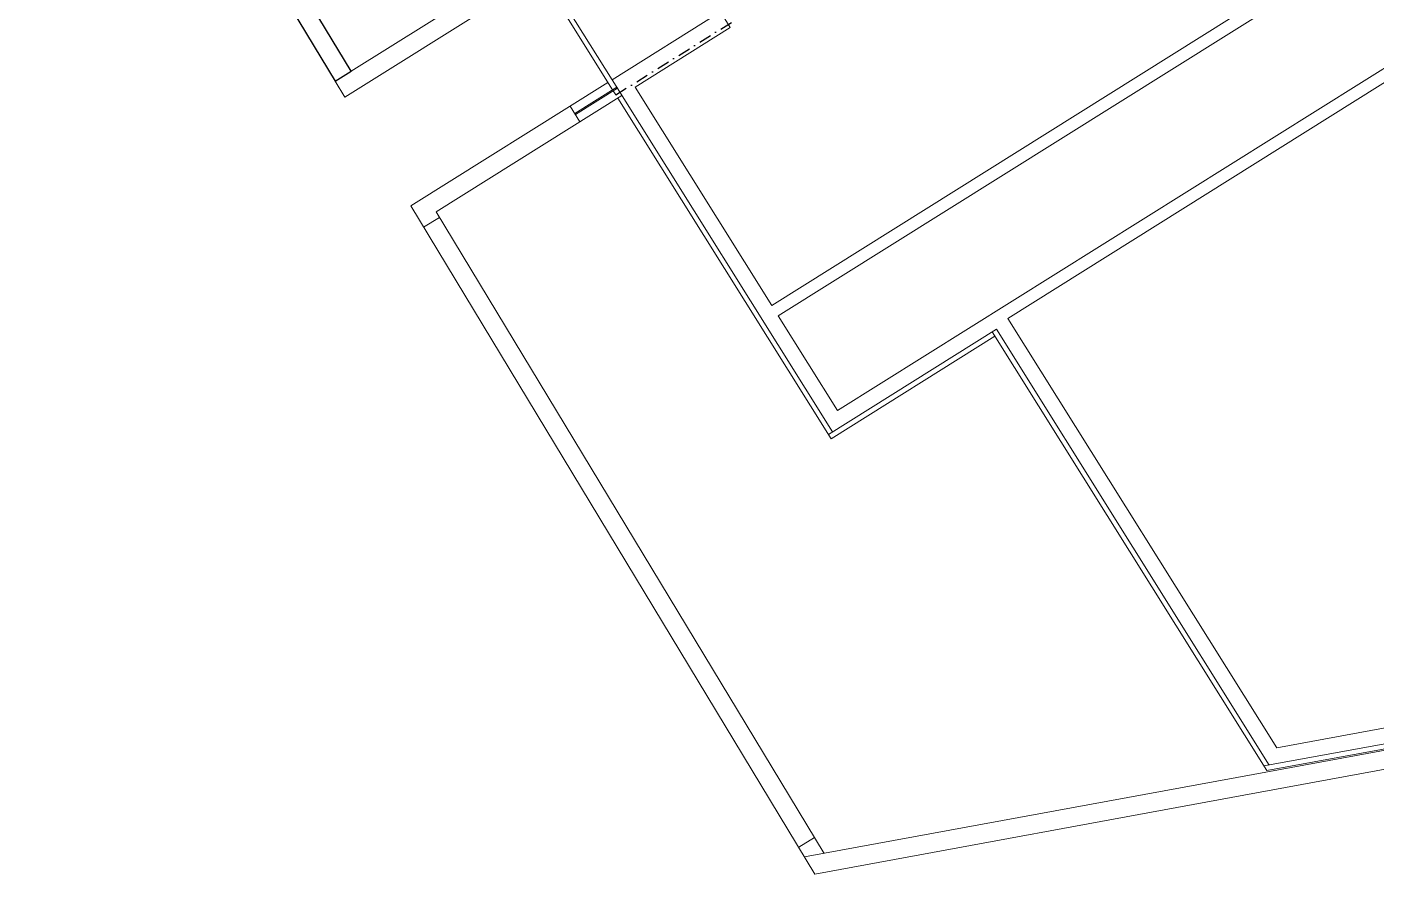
# Model space of a CAD drawing. Header units: millimetres. Extents: x -9129 to 220959, y -4760 to 72638.
# Drawn here: x 150889 to 172643, y 3878 to 17535 of the extents above; entities that cross this region are included whole.
import ezdxf

# ---------------------------------------------------------------- set-up
doc = ezdxf.new("R2010")
doc.units = ezdxf.units.MM
doc.linetypes.add('HA_DashDot_4mm-S1mm', pattern=[400, 200, -100, 0, -100])
for name, color, linetype, lineweight in [('A-FLOR-____-OTLN', 9, 'Continuous', 9), ('A-FLOR-____-OVHD', 9, 'HA_DashDot_4mm-S1mm', 25), ('A-FLOR-HRAL-OTLN', 9, 'Continuous', 9), ('A-WALL-____-MCUT', 9, 'Continuous', 25), ('A-WALL-____-OTLN', 9, 'Continuous', 9)]:
    doc.layers.add(name, color=color, linetype=linetype, lineweight=lineweight)

# ---------------------------------------------------------------- blocks, each defined once
blk = doc.blocks.new('185-01_OBJEKT C_Central_rvt-5-schema POHLEDU D_140_6400')
at = {"layer": 'A-FLOR-____-OTLN'}
for p, q in [((-18287, 18380), (-17125, 16524)), ((-17114, 16507), (-17072, 16440)), ((-17072, 16440), (-17005, 16482))]:
    blk.add_line(p, q, dxfattribs=at)
at = {"layer": 'A-FLOR-____-OVHD'}
blk.add_line((-17072, 16440), (-15208, 17608), dxfattribs=at)
blk = doc.blocks.new('Railing - Railing-1834831-schema POHLEDU D_140_6400')
at = {"layer": 'A-FLOR-HRAL-OTLN'}
for p, q in [((-17057, 16566), (-17735, 16141)), ((-17724, 16124), (-17046, 16549)), ((-17057, 16566), (-17046, 16549)), ((-17724, 16124), (-17735, 16141))]:
    blk.add_line(p, q, dxfattribs=at)

msp = doc.modelspace()

# ---------------------------------------------------------------- linework, layer by layer
at = {"layer": 'A-FLOR-____-OTLN'}
msp.add_line((159236, 18422), (160325, 16685), dxfattribs=at)
at = {"layer": 'A-WALL-____-MCUT'}
for p, q in [((150889, 24879), (155861, 16662)), ((156115, 16821), (151301, 24778)), ((155861, 16662), (156115, 16821))]:
    msp.add_line(p, q, dxfattribs=at)
at = {"layer": 'A-WALL-____-OTLN'}
for p, q in [((162898, 13046), (177322, 22081)), ((177429, 21912), (163004, 12877)), ((163960, 11351), (178596, 20519)), ((178490, 20217), (166706, 12835)), ((159448, 18555), (156016, 16405)), ((156115, 16821), (159077, 18676)), ((160325, 16685), (162070, 17778)), ((162070, 17778), (162230, 17524)), ((162230, 17524), (160696, 16563)), ((155861, 16662), (156016, 16405)), ((157077, 14651), (160257, 16642)), ((163881, 11007), (160325, 16685)), ((160696, 16563), (162898, 13046)), ((160484, 16430), (157487, 14553)), ((163855, 10897), (160416, 16388)), ((159806, 16006), (159647, 16260)), ((163595, 3878), (157077, 14651)), ((157284, 14309), (157541, 14464)), ((157487, 14553), (163745, 4211)), ((163004, 12877), (163960, 11351)), ((166706, 12835), (171043, 5912)), ((166521, 12660), (163813, 10964)), ((170882, 5547), (166453, 12618)), ((170921, 5635), (166521, 12660)), ((166495, 12550), (163855, 10897)), ((171043, 5912), (175815, 6790)), ((170836, 5620), (175983, 6567)), ((170664, 5484), (175864, 6441)), ((175997, 6488), (170882, 5547)), ((175918, 6146), (170718, 5189)), ((163429, 4153), (170664, 5484)), ((170664, 5484), (170664, 5484)), ((170718, 5189), (163595, 3878)), ((170718, 5189), (170718, 5189)), ((163333, 4312), (163589, 4467))]:
    msp.add_line(p, q, dxfattribs=at)

# ---------------------------------------------------------------- block references
at = {"color": 50, "lineweight": 5}
msp.add_blockref('185-01_OBJEKT C_Central_rvt-5-schema POHLEDU D_140_6400', (177456, 0), dxfattribs=at)
at = {"layer": 'A-FLOR-HRAL-OTLN'}
msp.add_blockref('Railing - Railing-1834831-schema POHLEDU D_140_6400', (177456, 0), dxfattribs=at)

doc.saveas('drawing.dxf')
